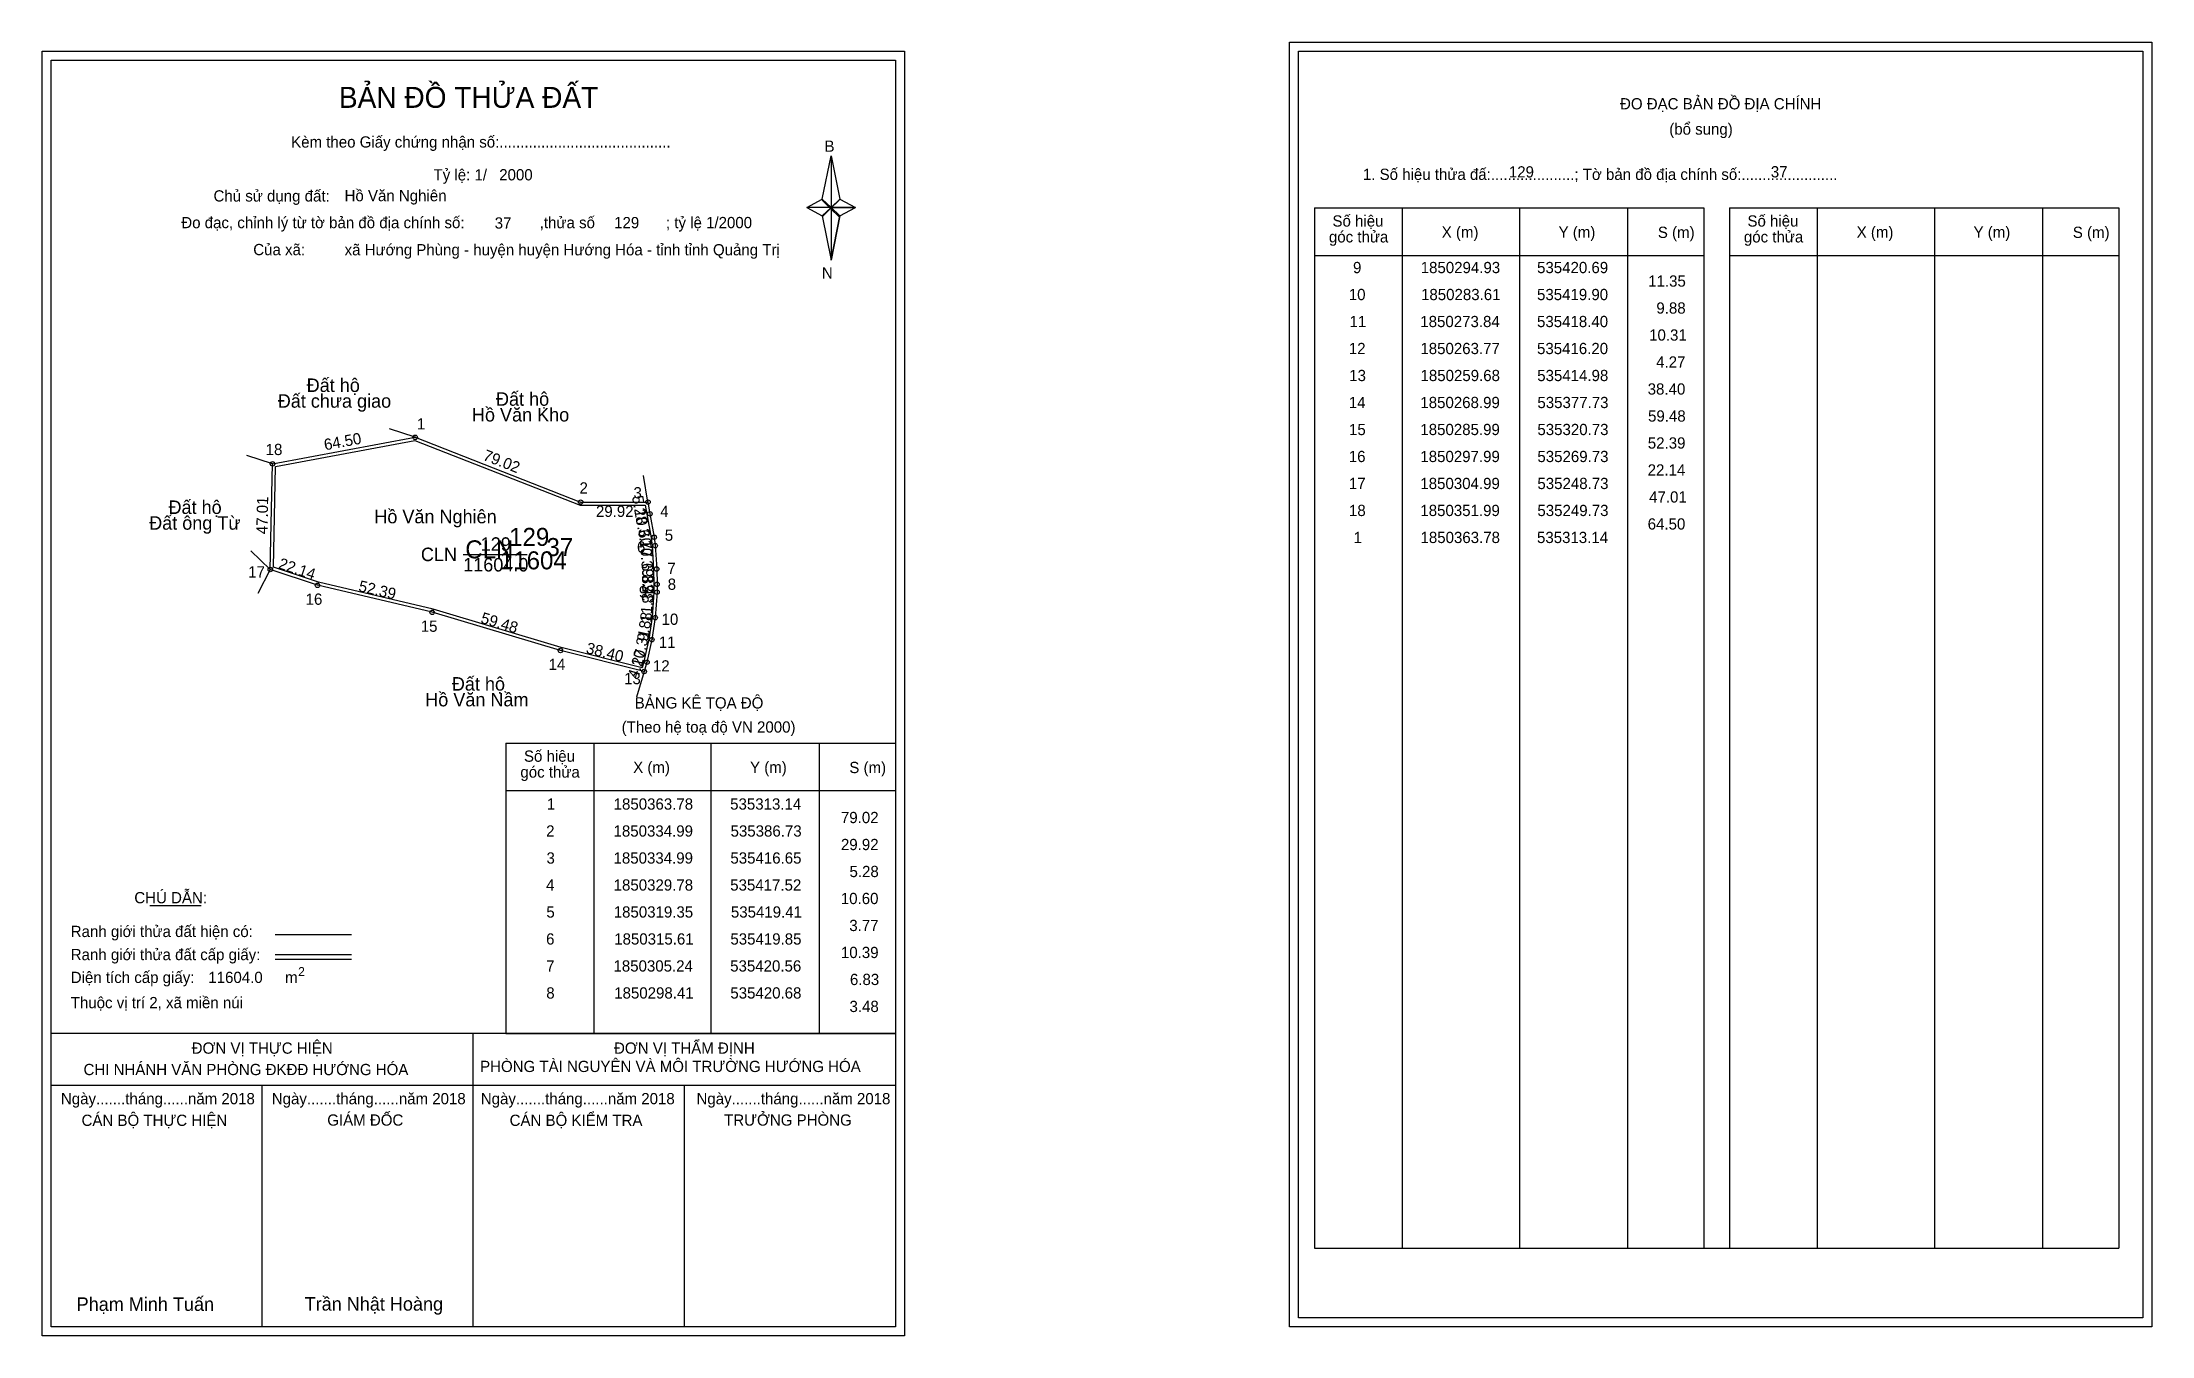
# Model space of a CAD drawing. Extents: x 535147 to 536085, y 1849964 to 1850539.
import ezdxf

# ---------------------------------------------------------------- set-up
doc = ezdxf.new("R2010")
doc.units = 0
for name, color, linetype in [('Level 1', 7, 'Continuous'), ('Level 10', 7, 'Continuous'), ('Level 11', 7, 'Continuous'), ('Level 13', 7, 'Continuous'), ('Level 2', 7, 'Continuous'), ('Level 27', 7, 'Continuous'), ('Level 3', 7, 'Continuous'), ('Level 36', 7, 'Continuous'), ('Level 4', 7, 'Continuous'), ('Level 49', 7, 'Continuous'), ('Level 5', 7, 'Continuous'), ('Level 53', 7, 'Continuous'), ('Level 55', 7, 'Continuous'), ('Level 6', 7, 'Continuous'), ('Level 63', 7, 'Continuous'), ('Level 7', 7, 'Continuous'), ('Level 9', 7, 'Continuous')]:
    doc.layers.add(name, color=color, linetype=linetype)

msp = doc.modelspace()

# ---------------------------------------------------------------- linework, layer by layer
at = {"layer": 'Level 1'}
for p, q in [((535151.3, 1850531.46), (535151.3, 1850531.46)), ((535705.95, 1850535.46), (535705.95, 1850535.46)), ((535494.15, 1850469.69), (535498.08, 1850488.97)), ((535498.08, 1850488.97), (535498.08, 1850465.92)), ((535498.08, 1850488.97), (535502.02, 1850469.69)), ((535487.26, 1850465.92), (535494.15, 1850469.69)), ((535494.15, 1850469.69), (535498.08, 1850465.92)), ((535497.79, 1850465.49), (535494.15, 1850469.25)), ((535498.08, 1850465.92), (535494.15, 1850462.24)), ((535497.79, 1850465.49), (535494.15, 1850461.8)), ((535494.15, 1850461.8), (535497.79, 1850465.49)), ((535501.72, 1850469.25), (535497.79, 1850465.49)), ((535497.79, 1850465.49), (535501.72, 1850469.25)), ((535501.72, 1850461.8), (535497.79, 1850465.49)), ((535502.02, 1850469.69), (535498.08, 1850465.92)), ((535498.08, 1850465.92), (535498.08, 1850442.52)), ((535498.08, 1850465.92), (535508.9, 1850465.92)), ((535498.08, 1850465.92), (535502.02, 1850462.24)), ((535502.02, 1850462.24), (535508.9, 1850465.92)), ((535713.01, 1850465.75), (535886.22, 1850465.75)), ((535752.19, 1850003.22), (535752.19, 1850465.75)), ((535804.34, 1850003.22), (535804.34, 1850465.75)), ((535852.28, 1850465.75), (535852.28, 1850003.22)), ((535886.22, 1850465.75), (535886.22, 1850003.22)), ((535897.53, 1850465.75), (536070.73, 1850465.75)), ((535936.71, 1850003.22), (535936.71, 1850465.75)), ((535988.85, 1850003.22), (535988.85, 1850465.75)), ((536036.8, 1850465.75), (536036.8, 1850003.22)), ((536070.73, 1850465.75), (536070.73, 1850003.22)), ((535494.15, 1850462.24), (535498.08, 1850442.52)), ((535502.02, 1850462.24), (535498.08, 1850442.52)), ((535713.01, 1850444.69), (535886.22, 1850444.69)), ((535897.53, 1850444.69), (536070.73, 1850444.69)), ((535353.49, 1850227.8), (535526.69, 1850227.8)), ((535392.67, 1850098.75), (535392.67, 1850227.8)), ((535444.81, 1850098.75), (535444.81, 1850227.8)), ((535492.76, 1850227.8), (535492.76, 1850098.75)), ((535353.49, 1850206.75), (535526.69, 1850206.75)), ((535195.14, 1850155.59), (535217.94, 1850155.59)), ((535250.87, 1850142.78), (535284.89, 1850142.78)), ((535250.87, 1850133.88), (535284.89, 1850133.88)), ((535250.87, 1850131.69), (535284.89, 1850131.69)), ((535364.96, 1850098.75), (535151.3, 1850098.75)), ((535526.69, 1850098.75), (535317.01, 1850098.75)), ((535339, 1849968.31), (535339, 1850098.75)), ((535353.49, 1850098.75), (535526.69, 1850098.75)), ((535526.7, 1850075.65), (535151.3, 1850075.65)), ((535245.15, 1849968.31), (535245.15, 1850075.65)), ((535432.85, 1849968.31), (535432.85, 1850075.65)), ((535713.01, 1850003.22), (536070.73, 1850003.22)), ((535526.69, 1849968.31), (535526.69, 1849968.31)), ((536081.35, 1849972.31), (536081.35, 1849972.31))]:
    msp.add_line(p, q, dxfattribs=at)
for points in [[(535494.15, 1850469.69), (535498.08, 1850488.97), (535498.08, 1850465.92)], [(535487.26, 1850465.92), (535494.15, 1850462.24), (535498.08, 1850465.92)], [(535498.08, 1850465.92), (535502.02, 1850469.69), (535508.9, 1850465.92)], [(535498.08, 1850465.92), (535498.08, 1850442.52), (535502.02, 1850462.24)]]:
    msp.add_lwpolyline(points, close=True, dxfattribs=at)
at = {"layer": 'Level 10'}
for points in [[(535249.73, 1850351.99), (535313.14, 1850363.78), (535386.73, 1850334.99), (535416.65, 1850334.99), (535417.52, 1850329.78), (535419.41, 1850319.35), (535419.85, 1850315.61), (535420.56, 1850305.24), (535420.68, 1850298.41), (535420.69, 1850294.93), (535419.9, 1850283.61), (535418.4, 1850273.84), (535416.2, 1850263.77), (535414.98, 1850259.68), (535377.73, 1850268.99), (535320.73, 1850285.99), (535269.73, 1850297.99), (535248.73, 1850304.99)], [(535251.11, 1850350.82), (535313, 1850362.33), (535386.47, 1850333.59), (535415.46, 1850333.59), (535416.14, 1850329.54), (535418.02, 1850319.14), (535418.46, 1850315.48), (535419.16, 1850305.18), (535419.28, 1850298.4), (535419.29, 1850294.98), (535418.51, 1850283.77), (535417.02, 1850274.1), (535414.84, 1850264.12), (535414.02, 1850261.36), (535378.1, 1850270.34), (535321.09, 1850287.34), (535270.11, 1850299.34), (535250.15, 1850305.99)]]:
    msp.add_lwpolyline(points, close=True, dxfattribs=at)
at = {"layer": 'Level 11'}
for centre in [(535313.14, 1850363.78), (535249.73, 1850351.99), (535249.73, 1850351.99), (535386.73, 1850334.99), (535416.65, 1850334.99), (535417.52, 1850329.78), (535419.41, 1850319.35), (535419.85, 1850315.61), (535248.73, 1850304.99), (535420.56, 1850305.24), (535269.73, 1850297.99), (535420.68, 1850298.41), (535420.69, 1850294.93), (535320.73, 1850285.99), (535419.9, 1850283.61), (535377.73, 1850268.99), (535418.4, 1850273.84), (535414.98, 1850259.68), (535416.2, 1850263.77)]:
    msp.add_circle(centre, 1, dxfattribs=at)
at = {"layer": 'Level 27'}
for p, q in [((535313.14, 1850363.78), (535301.77, 1850367.61)), ((535249.73, 1850351.99), (535238.31, 1850355.67)), ((535416.65, 1850334.99), (535414.69, 1850346.83)), ((535248.73, 1850304.99), (535240.01, 1850313.24)), ((535248.73, 1850304.99), (535243.12, 1850294.38)), ((535414.98, 1850259.68), (535411.54, 1850248.18))]:
    msp.add_line(p, q, dxfattribs=at)
at = {"layer": 'Level 3'}
for p, q in [((535713.01, 1850465.75), (535713.01, 1850003.22)), ((535897.53, 1850465.75), (535897.53, 1850003.22)), ((535353.49, 1850227.8), (535353.49, 1850098.75))]:
    msp.add_line(p, q, dxfattribs=at)
at = {"layer": 'Level 63'}
for points in [[(535147.3, 1850535.46), (535530.7, 1850535.46), (535530.7, 1849964.31), (535147.3, 1849964.31)], [(535151.3, 1850531.46), (535526.7, 1850531.46), (535526.7, 1849968.31), (535151.3, 1849968.31)], [(535701.95, 1850539.46), (536085.35, 1850539.46), (536085.35, 1849968.31), (535701.95, 1849968.31)], [(535705.95, 1850535.46), (536081.35, 1850535.46), (536081.35, 1849972.31), (535705.95, 1849972.31)]]:
    msp.add_lwpolyline(points, close=True, dxfattribs=at)
at = {"layer": 'Level 9'}
msp.add_line((535334.49, 1850311.73), (535362.99, 1850311.73), dxfattribs=at)

# ---------------------------------------------------------------- texts
at = {"layer": 'Level 1'}
for s, height, p in [('BẢN ĐỒ THỬA ĐẤT', 9.3313, (535279.23, 1850510.27)), ('ĐO ĐẠC BẢN ĐỒ ĐỊA CHÍNH', 5, (535848.9, 1850509.58)), ('(bổ sung)', 5, (535870.78, 1850498.34)), ('Kèm theo Giấy chứng nhận số:.........................................', 5, (535258, 1850492.61)), ('B', 5, (535495.17, 1850490.73)), ('1. Số hiệu thửa đấ:....................; Tờ bản đồ địa chính số:.......................', 5, (535734.56, 1850478.22)), ('Chủ sử dụng đất:', 5, (535223.48, 1850468.62)), ('Đo đạc, chỉnh lý từ tờ bản đồ địa chính số:                  ,thửa số                 ; tỷ lệ 1/2000', 5, (535209.16, 1850456.76)), ('góc thửa', 5, (535719.46, 1850450.42)), ('Số hiệu', 5, (535721.04, 1850457.48)), ('X (m)', 5, (535769.61, 1850452.53)), ('Y (m)', 5, (535821.56, 1850452.53)), ('S (m)', 5, (535865.72, 1850452.43)), ('góc thửa', 5, (535903.97, 1850450.42)), ('Số hiệu', 5, (535905.56, 1850457.48)), ('X (m)', 5, (535954.12, 1850452.53)), ('Y (m)', 5, (536006.08, 1850452.53)), ('S (m)', 5, (536050.23, 1850452.43)), ('Của xã:', 5, (535241.16, 1850444.76)), ('N', 5, (535493.97, 1850434.39)), ('BẢNG KÊ TỌA ĐỘ', 5, (535410.76, 1850243.21)), ('(Theo hệ toạ độ VN 2000)', 5, (535404.95, 1850232.49)), ('Số hiệu', 5, (535361.52, 1850219.54)), ('góc thửa', 5, (535359.94, 1850212.48)), ('X (m)', 5, (535410.08, 1850214.59)), ('Y (m)', 5, (535462.04, 1850214.59)), ('S (m)', 5, (535506.19, 1850214.49)), ('CHÚ DẪN:', 5, (535188.26, 1850156.6)), ('Ranh giới thửa đất hiện có:', 5, (535160, 1850141.6)), ('Ranh giới thửa đất cấp giấy:', 5, (535160, 1850131.32)), ('2', 4, (535261.1, 1850124.22)), ('Diện tích cấp giấy:', 5, (535160, 1850121.16)), ('m', 5, (535255.31, 1850121.2)), ('Thuộc vị trí 2, xã miền núi', 5, (535160, 1850109.96)), ('ĐƠN VỊ THỰC HIỆN', 5, (535213.77, 1850089.72)), ('ĐƠN VỊ THẨM ĐỊNH', 5, (535401.57, 1850089.72)), ('CHI NHÁNH VĂN PHÒNG ĐKĐĐ HƯỚNG HÓA', 5, (535165.68, 1850080.2)), ('PHÒNG TÀI NGUYÊN VÀ MÔI TRƯỜNG HƯỚNG HÓA', 5, (535342.02, 1850081.58)), ('Ngày.......tháng......năm 2018', 5, (535155.63, 1850067.25)), ('Ngày.......tháng......năm 2018', 5, (535249.38, 1850067.25)), ('Ngày.......tháng......năm 2018', 5, (535342.33, 1850067.25)), ('Ngày.......tháng......năm 2018', 5, (535438.24, 1850067.25)), ('CÁN BỘ THỰC HIỆN', 5, (535164.8, 1850057.62)), ('GIÁM ĐỐC', 5, (535274.06, 1850057.74)), ('CÁN BỘ KIỂM TRA', 5, (535355.14, 1850057.62)), ('TRƯỞNG PHÒNG', 5, (535450.52, 1850057.74)), ('Phạm Minh Tuấn', 6, (535162.62, 1849975.39)), ('Trần Nhật Hoàng', 6, (535264, 1849975.49))]:
    msp.add_text(s, height=height, dxfattribs=at).set_placement(p)
at = {"layer": 'Level 11'}
msp.add_text('Tỷ lệ: 1/', height=5, dxfattribs=at).set_placement((535321.31, 1850477.98))
at = {"layer": 'Level 13'}
for s, p in [('CLN', (535315.7, 1850308.73)), ('129', (535342.28, 1850313.33)), ('11604.0', (535334.49, 1850304.13))]:
    msp.add_text(s, height=6, dxfattribs=at).set_placement(p)
at = {"layer": 'Level 2'}
msp.add_text('Hồ Văn Nghiên', height=6, dxfattribs=at).set_placement((535294.98, 1850325.55))
at = {"layer": 'Level 3'}
msp.add_text('CLN ', height=8, dxfattribs=at).set_placement((535335.43, 1850309.97))
at = {"layer": 'Level 36'}
for s, p in [('Đất hộ', (535264.9, 1850383.95)), ('Đất chưa giao', (535252.04, 1850376.95)), ('Đất hộ', (535349.08, 1850377.82)), ('Hồ Văn Kho', (535338.38, 1850370.82)), ('Đất hộ', (535203.46, 1850329.71)), ('Đất ông Từ', (535194.86, 1850322.71)), ('Hồ Văn Nầm', (535317.62, 1850244.16)), ('Đất hộ', (535329.45, 1850251.16))]:
    msp.add_text(s, height=6, dxfattribs=at).set_placement(p)
at = {"layer": 'Level 4'}
msp.add_text('129', height=8, dxfattribs=at).set_placement((535354.94, 1850315.52))
at = {"layer": 'Level 49'}
for s, rotation, p in [('64.50', 10.53289, (535273.1, 1850357.96)), ('79.02', 338.63349, (535342.92, 1850353.85)), ('47.01', 88.78112, (535247.46, 1850320.67)), ('29.92', 360, (535393.53, 1850328.39)), ('5.28', 279.48015, (535409.55, 1850337.46)), ('10.60', 280.271, (535410.51, 1850331.44)), ('3.77', 276.70984, (535412.34, 1850322.96)), ('10.39', 273.91674, (535413.06, 1850318.11)), ('22.14', 341.56505, (535251.97, 1850305.6)), ('6.83', 271.00656, (535413.91, 1850307.86)), ('52.39', 346.75948, (535287.66, 1850295.41)), ('11.35', 86.00792, (535418.14, 1850281.33)), ('3.48', 270.16464, (535414.07, 1850302.9)), ('59.48', 343.39302, (535341.93, 1850281.34)), ('10.31', 77.67619, (535414.06, 1850261.47)), ('9.88', 81.27147, (535416.62, 1850272.79)), ('38.40', 345.96738, (535388.81, 1850267.87)), ('4.27', 73.39076, (535412.26, 1850256.15))]:
    msp.add_text(s, height=5, rotation=rotation, dxfattribs=at).set_placement(p)
at = {"layer": 'Level 5'}
msp.add_text('11604', height=8, dxfattribs=at).set_placement((535350.81, 1850305.08))
at = {"layer": 'Level 53'}
for s, p in [('9', (535730.16, 1850436.77)), ('1850294.93', (535760.27, 1850436.77)), ('535420.69', (535812.01, 1850436.77)), ('10', (535728.29, 1850424.77)), ('1850283.61', (535760.42, 1850424.77)), ('535419.90', (535811.99, 1850424.77)), ('11.35', (535861.42, 1850430.77)), ('11', (535728.61, 1850412.77)), ('1850273.84', (535760.09, 1850412.77)), ('535418.40', (535811.99, 1850412.77)), ('9.88', (535865.05, 1850418.77)), ('10.31', (535861.84, 1850406.77)), ('12', (535728.31, 1850400.77)), ('1850263.77', (535760.13, 1850400.77)), ('535416.20', (535811.99, 1850400.77)), ('4.27', (535864.96, 1850394.77)), ('13', (535728.47, 1850388.77)), ('1850259.68', (535760.18, 1850388.77)), ('535414.98', (535812.07, 1850388.77)), ('14', (535728.29, 1850376.77)), ('1850268.99', (535760.12, 1850376.77)), ('535377.73', (535812.16, 1850376.77)), ('38.40', (535861.19, 1850382.77)), ('59.48', (535861.35, 1850370.77)), ('15', (535728.4, 1850364.77)), ('1850285.99', (535760.12, 1850364.77)), ('535320.73', (535812.16, 1850364.77)), ('52.39', (535861.25, 1850358.77)), ('16', (535728.3, 1850352.77)), ('1850297.99', (535760.12, 1850352.77)), ('535269.73', (535812.16, 1850352.77)), ('17', (535728.32, 1850340.77)), ('1850304.99', (535760.12, 1850340.77)), ('535248.73', (535812.16, 1850340.77)), ('22.14', (535861.19, 1850346.77)), ('18', (535728.37, 1850328.77)), ('1850351.99', (535760.12, 1850328.77)), ('535249.73', (535812.16, 1850328.77)), ('47.01', (535861.84, 1850334.77)), ('64.50', (535861.19, 1850322.77)), ('1', (535730.46, 1850316.77)), ('1850363.78', (535760.18, 1850316.77)), ('535313.14', (535811.98, 1850316.77)), ('1', (535371.69, 1850198.25)), ('1850363.78', (535401.41, 1850198.25)), ('535313.14', (535453.21, 1850198.25)), ('79.02', (535502.47, 1850192.25)), ('2', (535371.39, 1850186.25)), ('1850334.99', (535401.35, 1850186.25)), ('535386.73', (535453.39, 1850186.25)), ('29.92', (535502.47, 1850180.25)), ('3', (535371.54, 1850174.25)), ('1850334.99', (535401.35, 1850174.25)), ('535416.65', (535453.32, 1850174.25)), ('4', (535371.36, 1850162.25)), ('1850329.78', (535401.41, 1850162.25)), ('535417.52', (535453.23, 1850162.25)), ('5.28', (535506.28, 1850168.25)), ('5', (535371.48, 1850150.25)), ('1850319.35', (535401.44, 1850150.25)), ('535419.41', (535453.53, 1850150.25)), ('10.60', (535502.42, 1850156.25)), ('3.77', (535506.18, 1850144.25)), ('6', (535371.37, 1850138.25)), ('1850315.61', (535401.65, 1850138.25)), ('535419.85', (535453.32, 1850138.25)), ('10.39', (535502.47, 1850132.25)), ('7', (535371.4, 1850126.25)), ('1850305.24', (535401.32, 1850126.25)), ('535420.56', (535453.22, 1850126.25)), ('8', (535371.44, 1850114.25)), ('1850298.41', (535401.65, 1850114.25)), ('535420.68', (535453.29, 1850114.25)), ('6.83', (535506.47, 1850120.25)), ('3.48', (535506.28, 1850108.25))]:
    msp.add_text(s, height=5, dxfattribs=at).set_placement(p)
at = {"layer": 'Level 55'}
for s, height, p in [('272', 0.22, (535312.9, 1850363.56)), ('1', 0.8, (535312.92, 1850363.78)), ('0', 0.22, (535313.06, 1850363.56)), ('0', 0.22, (535313.06, 1850363.56)), ('18', 0.8, (535249.17, 1850351.99)), ('0', 0.22, (535249.65, 1850351.77)), ('0', 0.22, (535249.65, 1850351.77)), ('0', 0.22, (535249.65, 1850351.77)), ('0', 0.22, (535249.65, 1850351.77)), ('2', 0.8, (535386.46, 1850334.99)), ('272', 0.22, (535386.49, 1850334.77)), ('272', 0.22, (535416.41, 1850334.77)), ('3', 0.8, (535416.4, 1850334.99)), ('4', 0.8, (535417.24, 1850329.78)), ('5', 0.8, (535419.15, 1850319.35)), ('6', 0.8, (535419.58, 1850315.61)), ('17', 0.8, (535248.17, 1850304.99)), ('7', 0.8, (535420.29, 1850305.24)), ('273', 0.22, (535248.5, 1850304.77)), ('0', 0.22, (535248.65, 1850304.77)), ('0', 0.22, (535248.65, 1850304.77)), ('16', 0.8, (535269.16, 1850297.99)), ('273', 0.22, (535269.5, 1850297.77)), ('8', 0.8, (535420.42, 1850298.41)), ('9', 0.8, (535420.42, 1850294.93)), ('15', 0.8, (535320.18, 1850285.99)), ('273', 0.22, (535320.5, 1850285.77)), ('10', 0.8, (535419.33, 1850283.61)), ('14', 0.8, (535377.16, 1850268.99)), ('273', 0.22, (535377.5, 1850268.77)), ('11', 0.8, (535417.88, 1850273.84)), ('13', 0.8, (535414.44, 1850259.68)), ('273', 0.22, (535414.75, 1850259.46)), ('12', 0.8, (535415.63, 1850263.77))]:
    msp.add_text(s, height=height, dxfattribs=at).set_placement(p)
at = {"layer": 'Level 6'}
for s, p in [('129', (535799.46, 1850479.3)), ('37', (535915.95, 1850479.34)), ('Hồ Văn Nghiên', (535281.75, 1850468.76)), ('2000', (535350.51, 1850478.02)), ('37', (535348.51, 1850456.58)), ('129', (535401.61, 1850456.74)), ('xã Hướng Phùng - huyện huyện Hướng Hóa - tỉnh tỉnh Quảng Trị', (535281.77, 1850444.68)), ('11604.0', (535221.18, 1850121.17))]:
    msp.add_text(s, height=5, dxfattribs=at).set_placement(p)
at = {"layer": 'Level 7'}
msp.add_text('37', height=8, dxfattribs=at).set_placement((535371.52, 1850311))
at = {"layer": 'Level 9'}
for s, p in [('1', (535313.94, 1850367.29)), ('18', (535246.66, 1850355.88)), ('2', (535386.22, 1850338.78)), ('3', (535410.23, 1850336.63)), ('4', (535422.11, 1850328.38)), ('6', (535411.77, 1850312.52)), ('5', (535424.14, 1850317.79)), ('17', (535238.89, 1850301.45)), ('7', (535425.27, 1850303.01)), ('9', (535412.6, 1850292.64)), ('8', (535425.44, 1850295.98)), ('16', (535264.43, 1850289.33)), ('15', (535315.63, 1850277.31)), ('10', (535422.7, 1850280.4)), ('11', (535421.45, 1850270.17)), ('14', (535372.47, 1850260.32)), ('13', (535406.03, 1850254.01)), ('12', (535418.86, 1850259.67))]:
    msp.add_text(s, height=5, dxfattribs=at).set_placement(p)

doc.saveas('drawing.dxf')
